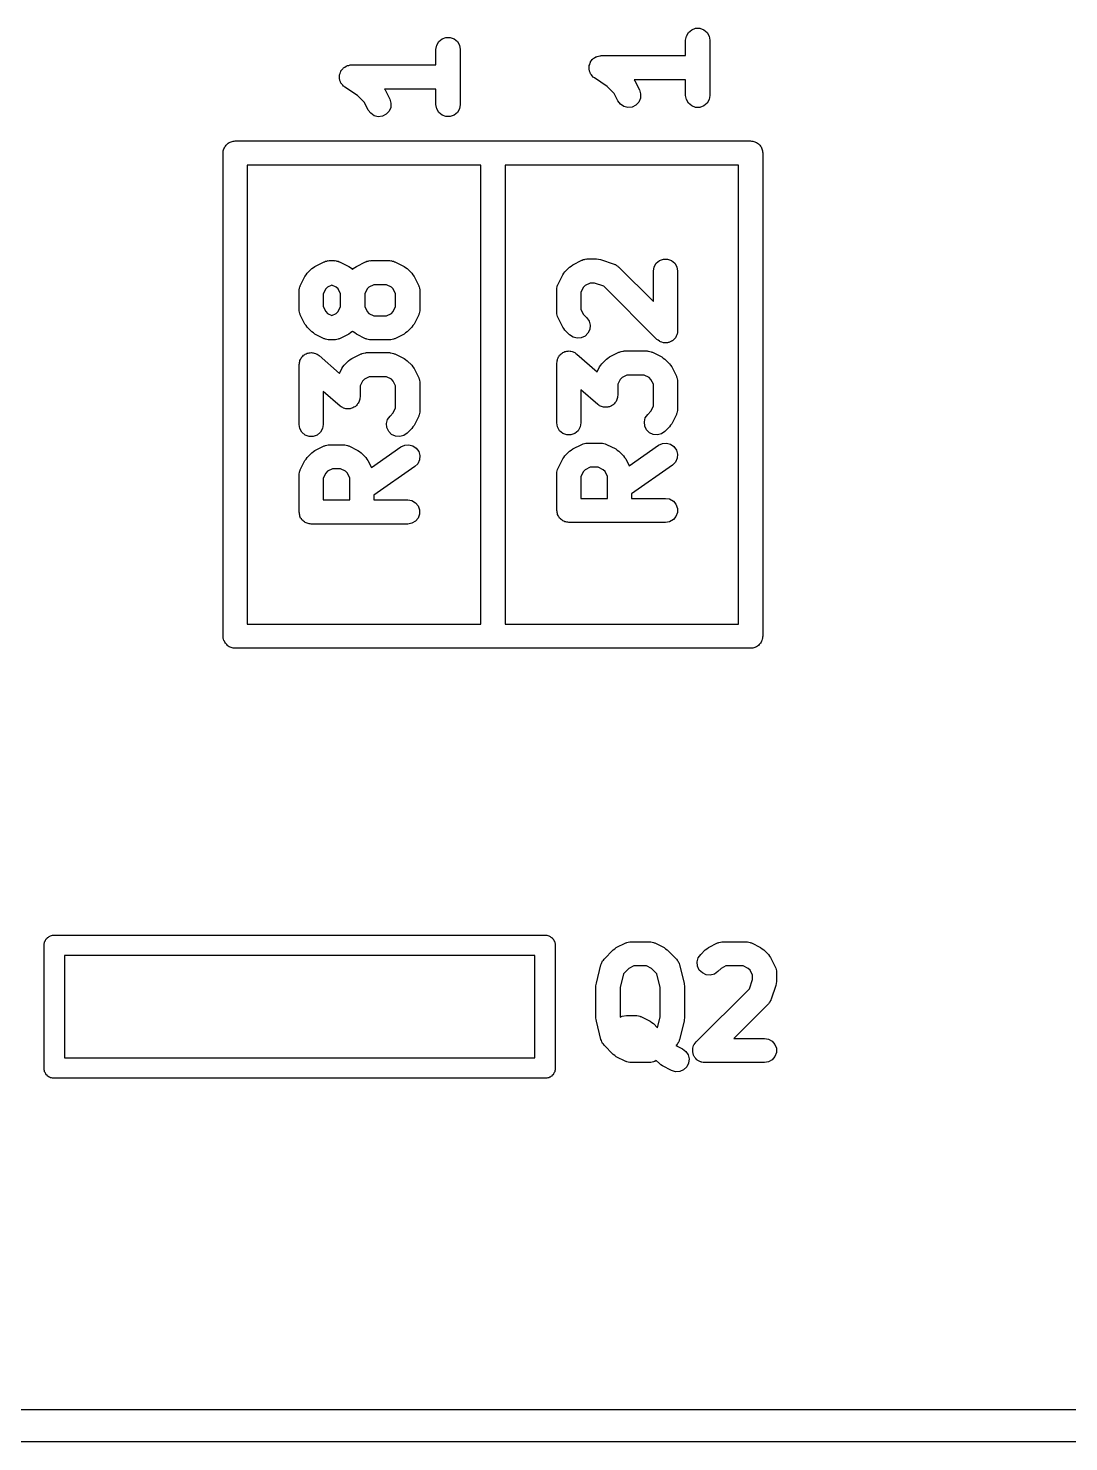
# Model space of a CAD drawing. Extents: x 10 to 287, y -200 to -10.
# Drawn here: x 143.12 to 149.57, y -112.1 to -103.33 of the extents above; entities that cross this region are included whole.
import ezdxf

# ---------------------------------------------------------------- set-up
doc = ezdxf.new("R2010")
doc.units = 0
doc.header["$MEASUREMENT"] = 0
doc.layers.add('BLACK', color=7, linetype='CONTINUOUS')

msp = doc.modelspace()

# ---------------------------------------------------------------- linework, layer by layer
at = {"layer": 'Black'}
for p, q in [((147.201, -103.374), (147.214, -103.352)), ((147.214, -103.352), (147.234, -103.335)), ((147.234, -103.335), (147.258, -103.326)), ((147.258, -103.326), (147.284, -103.326)), ((147.284, -103.326), (147.309, -103.335)), ((147.309, -103.335), (147.329, -103.352)), ((147.329, -103.352), (147.342, -103.374)), ((145.646, -103.457), (145.651, -103.431)), ((145.651, -103.431), (145.664, -103.409)), ((145.664, -103.409), (145.684, -103.392)), ((145.684, -103.392), (145.708, -103.383)), ((145.708, -103.383), (145.734, -103.383)), ((145.734, -103.383), (145.759, -103.392)), ((145.759, -103.392), (145.779, -103.409)), ((145.779, -103.409), (145.792, -103.431)), ((145.792, -103.431), (145.796, -103.457)), ((147.196, -103.4), (147.201, -103.374)), ((147.196, -103.496), (147.196, -103.4)), ((147.342, -103.374), (147.346, -103.4)), ((147.346, -103.4), (147.346, -103.743)), ((145.646, -103.554), (145.646, -103.457)), ((145.796, -103.457), (145.796, -103.8)), ((146.606, -103.534), (146.612, -103.527)), ((146.612, -103.527), (146.617, -103.52)), ((146.617, -103.52), (146.621, -103.517)), ((146.621, -103.517), (146.623, -103.514)), ((146.623, -103.514), (146.631, -103.509)), ((146.631, -103.509), (146.638, -103.504)), ((146.638, -103.504), (146.642, -103.503)), ((146.642, -103.503), (146.646, -103.501)), ((146.646, -103.501), (146.655, -103.499)), ((146.655, -103.499), (146.663, -103.497)), ((146.663, -103.497), (146.667, -103.497)), ((146.667, -103.497), (146.671, -103.496)), ((146.671, -103.496), (147.196, -103.496)), ((145.047, -103.624), (145.048, -103.62)), ((145.048, -103.616), (145.051, -103.607)), ((145.048, -103.62), (145.048, -103.616)), ((145.051, -103.607), (145.053, -103.598)), ((145.053, -103.598), (145.055, -103.595)), ((145.055, -103.595), (145.056, -103.591)), ((145.056, -103.591), (145.062, -103.584)), ((145.062, -103.584), (145.067, -103.577)), ((145.067, -103.577), (145.071, -103.574)), ((145.071, -103.574), (145.073, -103.571)), ((145.073, -103.571), (145.081, -103.567)), ((145.081, -103.567), (145.088, -103.561)), ((145.088, -103.561), (145.092, -103.56)), ((145.092, -103.56), (145.096, -103.558)), ((145.096, -103.558), (145.105, -103.557)), ((145.105, -103.557), (145.113, -103.554)), ((145.113, -103.554), (145.117, -103.554)), ((145.117, -103.554), (145.121, -103.554)), ((145.121, -103.554), (145.646, -103.554)), ((146.597, -103.567), (146.598, -103.563)), ((146.598, -103.575), (146.597, -103.567)), ((146.598, -103.558), (146.601, -103.55)), ((146.598, -103.563), (146.598, -103.558)), ((146.598, -103.584), (146.598, -103.575)), ((146.599, -103.588), (146.598, -103.584)), ((146.599, -103.592), (146.599, -103.588)), ((146.603, -103.601), (146.599, -103.592)), ((146.601, -103.55), (146.603, -103.541)), ((146.603, -103.541), (146.605, -103.538)), ((146.606, -103.609), (146.603, -103.601)), ((146.605, -103.538), (146.606, -103.534)), ((146.609, -103.612), (146.606, -103.609)), ((146.611, -103.616), (146.609, -103.612)), ((146.617, -103.622), (146.611, -103.616)), ((145.048, -103.633), (145.047, -103.624)), ((145.048, -103.642), (145.048, -103.633)), ((145.049, -103.646), (145.048, -103.642)), ((145.049, -103.65), (145.049, -103.646)), ((145.053, -103.658), (145.049, -103.65)), ((145.056, -103.666), (145.053, -103.658)), ((145.059, -103.669), (145.056, -103.666)), ((145.061, -103.673), (145.059, -103.669)), ((145.067, -103.679), (145.061, -103.673)), ((145.073, -103.686), (145.067, -103.679)), ((145.077, -103.688), (145.073, -103.686)), ((145.08, -103.691), (145.077, -103.688)), ((145.159, -103.744), (145.08, -103.691)), ((145.646, -103.704), (145.327, -103.704)), ((145.327, -103.704), (145.331, -103.709)), ((145.646, -103.8), (145.646, -103.704)), ((146.623, -103.629), (146.617, -103.622)), ((146.627, -103.631), (146.623, -103.629)), ((146.63, -103.634), (146.627, -103.631)), ((146.709, -103.687), (146.63, -103.634)), ((146.753, -103.73), (146.709, -103.687)), ((147.196, -103.646), (146.877, -103.646)), ((146.877, -103.646), (146.881, -103.652)), ((146.881, -103.652), (146.91, -103.709)), ((147.196, -103.743), (147.196, -103.646)), ((145.203, -103.787), (145.159, -103.744)), ((145.226, -103.834), (145.203, -103.787)), ((145.331, -103.709), (145.36, -103.766)), ((145.36, -103.766), (145.367, -103.791)), ((145.367, -103.791), (145.366, -103.817)), ((146.776, -103.776), (146.753, -103.73)), ((146.791, -103.797), (146.776, -103.776)), ((146.905, -103.784), (146.888, -103.803)), ((146.916, -103.76), (146.905, -103.784)), ((146.91, -103.709), (146.917, -103.734)), ((146.917, -103.734), (146.916, -103.76)), ((147.201, -103.769), (147.196, -103.743)), ((147.214, -103.791), (147.201, -103.769)), ((147.234, -103.808), (147.214, -103.791)), ((147.329, -103.791), (147.309, -103.808)), ((147.342, -103.769), (147.329, -103.791)), ((147.346, -103.743), (147.342, -103.769)), ((145.241, -103.854), (145.226, -103.834)), ((145.263, -103.869), (145.241, -103.854)), ((145.288, -103.875), (145.263, -103.869)), ((145.314, -103.872), (145.288, -103.875)), ((145.338, -103.86), (145.314, -103.872)), ((145.355, -103.841), (145.338, -103.86)), ((145.366, -103.817), (145.355, -103.841)), ((145.651, -103.826), (145.646, -103.8)), ((145.664, -103.848), (145.651, -103.826)), ((145.684, -103.865), (145.664, -103.848)), ((145.708, -103.874), (145.684, -103.865)), ((145.734, -103.874), (145.708, -103.874)), ((145.759, -103.865), (145.734, -103.874)), ((145.779, -103.848), (145.759, -103.865)), ((145.792, -103.826), (145.779, -103.848)), ((145.796, -103.8), (145.792, -103.826)), ((146.813, -103.812), (146.791, -103.797)), ((146.838, -103.818), (146.813, -103.812)), ((146.864, -103.815), (146.838, -103.818)), ((146.888, -103.803), (146.864, -103.815)), ((147.258, -103.817), (147.234, -103.808)), ((147.284, -103.817), (147.258, -103.817)), ((147.309, -103.808), (147.284, -103.817)), ((144.335, -104.062), (144.339, -104.057)), ((144.339, -104.057), (144.343, -104.052)), ((144.343, -104.052), (144.348, -104.048)), ((144.348, -104.048), (144.352, -104.043)), ((144.352, -104.043), (144.357, -104.039)), ((144.357, -104.039), (144.362, -104.035)), ((144.362, -104.035), (144.369, -104.033)), ((144.369, -104.033), (144.374, -104.03)), ((144.374, -104.03), (144.381, -104.028)), ((144.381, -104.028), (144.387, -104.026)), ((144.387, -104.026), (144.394, -104.026)), ((144.394, -104.026), (144.4, -104.025)), ((144.4, -104.025), (147.6, -104.025)), ((147.6, -104.025), (147.606, -104.026)), ((147.606, -104.026), (147.613, -104.026)), ((147.613, -104.026), (147.619, -104.028)), ((147.619, -104.028), (147.626, -104.03)), ((147.626, -104.03), (147.631, -104.033)), ((147.631, -104.033), (147.637, -104.035)), ((147.637, -104.035), (147.643, -104.039)), ((147.643, -104.039), (147.648, -104.043)), ((147.648, -104.043), (147.652, -104.048)), ((147.652, -104.048), (147.657, -104.052)), ((147.657, -104.052), (147.661, -104.057)), ((147.661, -104.057), (147.665, -104.062)), ((144.325, -104.1), (144.326, -104.094)), ((144.325, -107.1), (144.325, -104.1)), ((144.326, -104.087), (144.328, -104.081)), ((144.326, -104.094), (144.326, -104.087)), ((144.328, -104.081), (144.33, -104.074)), ((144.33, -104.074), (144.333, -104.069)), ((144.333, -104.069), (144.335, -104.062)), ((147.665, -104.062), (147.667, -104.069)), ((147.667, -104.069), (147.67, -104.074)), ((147.67, -104.074), (147.672, -104.081)), ((147.672, -104.081), (147.674, -104.087)), ((147.674, -104.087), (147.674, -104.094)), ((147.674, -104.094), (147.675, -104.1)), ((147.675, -104.1), (147.675, -107.1)), ((145.925, -104.175), (144.475, -104.175)), ((144.475, -104.175), (144.475, -107.025)), ((145.925, -107.025), (145.925, -104.175)), ((147.525, -104.175), (146.075, -104.175)), ((146.075, -104.175), (146.075, -107.025)), ((147.525, -107.025), (147.525, -104.175)), ((146.56, -104.762), (146.569, -104.761)), ((146.569, -104.761), (146.577, -104.758)), ((146.577, -104.758), (146.581, -104.759)), ((146.581, -104.759), (146.586, -104.758)), ((146.586, -104.758), (146.643, -104.758)), ((146.643, -104.758), (146.655, -104.76)), ((146.655, -104.76), (146.667, -104.762)), ((147.034, -104.768), (147.058, -104.759)), ((147.058, -104.759), (147.084, -104.759)), ((147.084, -104.759), (147.109, -104.768)), ((144.84, -104.857), (144.847, -104.847)), ((144.847, -104.847), (144.876, -104.818)), ((144.876, -104.818), (144.885, -104.812)), ((144.885, -104.812), (144.895, -104.804)), ((144.895, -104.804), (144.952, -104.776)), ((144.952, -104.776), (144.956, -104.775)), ((144.956, -104.775), (144.96, -104.772)), ((144.96, -104.772), (144.969, -104.771)), ((144.969, -104.771), (144.977, -104.768)), ((144.977, -104.768), (144.981, -104.769)), ((144.981, -104.769), (144.986, -104.768)), ((144.986, -104.768), (145.014, -104.768)), ((145.014, -104.768), (145.019, -104.769)), ((145.019, -104.769), (145.023, -104.768)), ((145.023, -104.768), (145.031, -104.771)), ((145.031, -104.771), (145.04, -104.772)), ((145.04, -104.772), (145.044, -104.775)), ((145.044, -104.775), (145.048, -104.776)), ((145.048, -104.776), (145.105, -104.804)), ((145.105, -104.804), (145.115, -104.812)), ((145.115, -104.812), (145.124, -104.818)), ((145.124, -104.818), (145.129, -104.823)), ((145.129, -104.823), (145.133, -104.818)), ((145.133, -104.818), (145.143, -104.812)), ((145.143, -104.812), (145.152, -104.804)), ((145.152, -104.804), (145.209, -104.776)), ((145.209, -104.776), (145.213, -104.775)), ((145.213, -104.775), (145.217, -104.772)), ((145.217, -104.772), (145.226, -104.771)), ((145.226, -104.771), (145.234, -104.768)), ((145.234, -104.768), (145.239, -104.769)), ((145.239, -104.769), (145.243, -104.768)), ((145.243, -104.768), (145.357, -104.768)), ((145.357, -104.768), (145.361, -104.769)), ((145.361, -104.769), (145.366, -104.768)), ((145.366, -104.768), (145.374, -104.771)), ((145.374, -104.771), (145.383, -104.772)), ((145.383, -104.772), (145.387, -104.775)), ((145.387, -104.775), (145.391, -104.776)), ((145.391, -104.776), (145.448, -104.804)), ((145.448, -104.804), (145.457, -104.812)), ((145.457, -104.812), (145.467, -104.818)), ((145.467, -104.818), (145.496, -104.847)), ((145.496, -104.847), (145.503, -104.857)), ((146.433, -104.856), (146.44, -104.847)), ((146.44, -104.847), (146.447, -104.837)), ((146.447, -104.837), (146.476, -104.808)), ((146.476, -104.808), (146.485, -104.802)), ((146.485, -104.802), (146.495, -104.794)), ((146.495, -104.794), (146.552, -104.766)), ((146.552, -104.766), (146.556, -104.765)), ((146.556, -104.765), (146.56, -104.762)), ((146.667, -104.762), (146.752, -104.79)), ((146.752, -104.79), (146.756, -104.792)), ((146.756, -104.792), (146.76, -104.793)), ((146.76, -104.793), (146.767, -104.798)), ((146.767, -104.798), (146.775, -104.803)), ((146.775, -104.803), (146.778, -104.806)), ((146.778, -104.806), (146.782, -104.808)), ((146.782, -104.808), (146.996, -105.023)), ((146.996, -104.833), (147.001, -104.807)), ((146.996, -105.023), (146.996, -104.833)), ((147.001, -104.807), (147.014, -104.785)), ((147.014, -104.785), (147.034, -104.768)), ((147.109, -104.768), (147.129, -104.785)), ((147.129, -104.785), (147.142, -104.807)), ((147.142, -104.807), (147.146, -104.833)), ((147.146, -104.833), (147.146, -105.204)), ((144.799, -104.94), (144.801, -104.931)), ((144.801, -104.931), (144.803, -104.928)), ((144.803, -104.928), (144.804, -104.924)), ((144.804, -104.924), (144.833, -104.866)), ((144.833, -104.866), (144.84, -104.857)), ((144.973, -104.933), (144.962, -104.944)), ((145, -104.92), (144.973, -104.933)), ((145.027, -104.933), (145, -104.92)), ((145.038, -104.944), (145.027, -104.933)), ((145.23, -104.933), (145.219, -104.944)), ((145.261, -104.918), (145.23, -104.933)), ((145.339, -104.918), (145.261, -104.918)), ((145.37, -104.933), (145.339, -104.918)), ((145.381, -104.944), (145.37, -104.933)), ((145.503, -104.857), (145.51, -104.866)), ((145.51, -104.866), (145.539, -104.924)), ((145.539, -104.924), (145.54, -104.928)), ((145.54, -104.928), (145.542, -104.931)), ((145.542, -104.931), (145.543, -104.94)), ((146.397, -104.939), (146.399, -104.93)), ((146.399, -104.93), (146.401, -104.921)), ((146.401, -104.921), (146.403, -104.918)), ((146.403, -104.918), (146.404, -104.914)), ((146.404, -104.914), (146.433, -104.856)), ((146.562, -104.934), (146.546, -104.965)), ((146.573, -104.923), (146.562, -104.934)), ((146.603, -104.908), (146.573, -104.923)), ((146.631, -104.908), (146.603, -104.908)), ((146.688, -104.927), (146.631, -104.908)), ((147.018, -105.257), (146.688, -104.927)), ((144.796, -104.957), (144.797, -104.953)), ((144.796, -105.071), (144.796, -104.957)), ((144.797, -104.949), (144.799, -104.94)), ((144.797, -104.953), (144.797, -104.949)), ((144.962, -104.944), (144.946, -104.975)), ((144.946, -104.975), (144.946, -105.054)), ((145.054, -104.975), (145.038, -104.944)), ((145.054, -105.054), (145.054, -104.975)), ((145.219, -104.944), (145.204, -104.975)), ((145.204, -104.975), (145.204, -105.054)), ((145.396, -104.975), (145.381, -104.944)), ((145.396, -105.054), (145.396, -104.975)), ((145.543, -104.94), (145.546, -104.949)), ((145.546, -104.949), (145.546, -104.953)), ((145.546, -104.953), (145.546, -104.957)), ((145.546, -104.957), (145.546, -105.071)), ((146.396, -104.947), (146.397, -104.943)), ((146.396, -105.09), (146.396, -104.947)), ((146.397, -104.943), (146.397, -104.939)), ((146.546, -104.965), (146.546, -105.072)), ((144.797, -105.076), (144.796, -105.071)), ((144.797, -105.08), (144.797, -105.076)), ((144.799, -105.088), (144.797, -105.08)), ((144.801, -105.097), (144.799, -105.088)), ((144.803, -105.101), (144.801, -105.097)), ((144.804, -105.105), (144.803, -105.101)), ((144.833, -105.162), (144.804, -105.105)), ((144.946, -105.054), (144.962, -105.084)), ((144.962, -105.084), (144.973, -105.096)), ((144.973, -105.096), (145, -105.109)), ((145, -105.109), (145.027, -105.096)), ((145.027, -105.096), (145.038, -105.084)), ((145.038, -105.084), (145.054, -105.054)), ((145.204, -105.054), (145.219, -105.084)), ((145.219, -105.084), (145.23, -105.096)), ((145.23, -105.096), (145.261, -105.111)), ((145.261, -105.111), (145.339, -105.111)), ((145.339, -105.111), (145.37, -105.096)), ((145.37, -105.096), (145.381, -105.084)), ((145.381, -105.084), (145.396, -105.054)), ((145.539, -105.105), (145.51, -105.162)), ((145.54, -105.101), (145.539, -105.105)), ((145.542, -105.097), (145.54, -105.101)), ((145.543, -105.088), (145.542, -105.097)), ((145.546, -105.08), (145.543, -105.088)), ((145.546, -105.071), (145.546, -105.076)), ((145.546, -105.076), (145.546, -105.08)), ((146.397, -105.094), (146.396, -105.09)), ((146.397, -105.099), (146.397, -105.094)), ((146.399, -105.107), (146.397, -105.099)), ((146.401, -105.116), (146.399, -105.107)), ((146.546, -105.072), (146.562, -105.103)), ((146.562, -105.103), (146.582, -105.123)), ((144.84, -105.172), (144.833, -105.162)), ((144.847, -105.182), (144.84, -105.172)), ((144.876, -105.21), (144.847, -105.182)), ((145.496, -105.182), (145.467, -105.21)), ((145.503, -105.172), (145.496, -105.182)), ((145.51, -105.162), (145.503, -105.172)), ((146.403, -105.119), (146.401, -105.116)), ((146.404, -105.124), (146.403, -105.119)), ((146.433, -105.181), (146.404, -105.124)), ((146.44, -105.19), (146.433, -105.181)), ((146.447, -105.2), (146.44, -105.19)), ((146.476, -105.229), (146.447, -105.2)), ((146.582, -105.123), (146.597, -105.144)), ((146.601, -105.195), (146.59, -105.219)), ((146.597, -105.144), (146.603, -105.169)), ((146.603, -105.169), (146.601, -105.195)), ((144.885, -105.217), (144.876, -105.21)), ((144.895, -105.224), (144.885, -105.217)), ((144.952, -105.253), (144.895, -105.224)), ((144.956, -105.254), (144.952, -105.253)), ((144.96, -105.256), (144.956, -105.254)), ((144.969, -105.258), (144.96, -105.256)), ((144.977, -105.26), (144.969, -105.258)), ((144.981, -105.26), (144.977, -105.26)), ((144.986, -105.261), (144.981, -105.26)), ((145.014, -105.261), (144.986, -105.261)), ((145.019, -105.26), (145.014, -105.261)), ((145.023, -105.26), (145.019, -105.26)), ((145.031, -105.258), (145.023, -105.26)), ((145.04, -105.256), (145.031, -105.258)), ((145.044, -105.254), (145.04, -105.256)), ((145.048, -105.253), (145.044, -105.254)), ((145.105, -105.224), (145.048, -105.253)), ((145.115, -105.217), (145.105, -105.224)), ((145.124, -105.21), (145.115, -105.217)), ((145.129, -105.206), (145.124, -105.21)), ((145.133, -105.21), (145.129, -105.206)), ((145.143, -105.217), (145.133, -105.21)), ((145.152, -105.224), (145.143, -105.217)), ((145.209, -105.253), (145.152, -105.224)), ((145.213, -105.254), (145.209, -105.253)), ((145.217, -105.256), (145.213, -105.254)), ((145.226, -105.258), (145.217, -105.256)), ((145.234, -105.26), (145.226, -105.258)), ((145.239, -105.26), (145.234, -105.26)), ((145.243, -105.261), (145.239, -105.26)), ((145.357, -105.261), (145.243, -105.261)), ((145.361, -105.26), (145.357, -105.261)), ((145.366, -105.26), (145.361, -105.26)), ((145.374, -105.258), (145.366, -105.26)), ((145.383, -105.256), (145.374, -105.258)), ((145.387, -105.254), (145.383, -105.256)), ((145.391, -105.253), (145.387, -105.254)), ((145.448, -105.224), (145.391, -105.253)), ((145.457, -105.217), (145.448, -105.224)), ((145.467, -105.21), (145.457, -105.217)), ((146.497, -105.244), (146.476, -105.229)), ((146.522, -105.25), (146.497, -105.244)), ((146.548, -105.248), (146.522, -105.25)), ((146.572, -105.237), (146.548, -105.248)), ((146.59, -105.219), (146.572, -105.237)), ((147.026, -105.263), (147.018, -105.257)), ((147.034, -105.269), (147.026, -105.263)), ((147.037, -105.27), (147.034, -105.269)), ((147.04, -105.272), (147.037, -105.27)), ((147.049, -105.275), (147.04, -105.272)), ((147.058, -105.278), (147.049, -105.275)), ((147.062, -105.278), (147.058, -105.278)), ((147.065, -105.279), (147.062, -105.278)), ((147.075, -105.278), (147.065, -105.279)), ((147.084, -105.278), (147.075, -105.278)), ((147.088, -105.277), (147.084, -105.278)), ((147.091, -105.277), (147.088, -105.277)), ((147.1, -105.273), (147.091, -105.277)), ((147.109, -105.269), (147.1, -105.273)), ((147.111, -105.267), (147.109, -105.269)), ((147.114, -105.266), (147.111, -105.267)), ((147.121, -105.259), (147.114, -105.266)), ((147.129, -105.252), (147.121, -105.259)), ((147.131, -105.25), (147.129, -105.252)), ((147.133, -105.247), (147.131, -105.25)), ((147.137, -105.238), (147.133, -105.247)), ((147.142, -105.23), (147.137, -105.238)), ((147.144, -105.224), (147.142, -105.227)), ((147.142, -105.227), (147.142, -105.23)), ((147.145, -105.214), (147.144, -105.224)), ((147.146, -105.204), (147.145, -105.214)), ((144.805, -105.382), (144.807, -105.375)), ((144.807, -105.375), (144.811, -105.371)), ((144.811, -105.371), (144.814, -105.366)), ((144.814, -105.366), (144.82, -105.361)), ((144.82, -105.361), (144.824, -105.356)), ((144.824, -105.356), (144.829, -105.353)), ((144.829, -105.353), (144.834, -105.349)), ((144.834, -105.349), (144.841, -105.347)), ((144.841, -105.347), (144.847, -105.343)), ((144.847, -105.343), (144.853, -105.342)), ((144.853, -105.342), (144.858, -105.34)), ((144.858, -105.34), (144.866, -105.34)), ((144.866, -105.34), (144.873, -105.339)), ((144.873, -105.339), (144.879, -105.34)), ((144.879, -105.34), (144.884, -105.34)), ((144.884, -105.34), (144.891, -105.343)), ((144.891, -105.343), (144.899, -105.344)), ((144.899, -105.344), (144.903, -105.347)), ((144.903, -105.347), (144.909, -105.349)), ((144.909, -105.349), (144.915, -105.354)), ((144.915, -105.354), (144.921, -105.358)), ((144.921, -105.358), (145.047, -105.468)), ((145.124, -105.376), (145.181, -105.347)), ((145.181, -105.347), (145.185, -105.346)), ((145.185, -105.346), (145.189, -105.344)), ((145.189, -105.344), (145.197, -105.342)), ((145.197, -105.342), (145.206, -105.34)), ((145.206, -105.34), (145.21, -105.34)), ((145.21, -105.34), (145.214, -105.339)), ((145.214, -105.339), (145.357, -105.339)), ((145.357, -105.339), (145.361, -105.34)), ((145.361, -105.34), (145.366, -105.34)), ((145.366, -105.34), (145.374, -105.342)), ((145.374, -105.342), (145.383, -105.344)), ((145.383, -105.344), (145.387, -105.346)), ((145.387, -105.346), (145.391, -105.347)), ((145.391, -105.347), (145.448, -105.376)), ((146.401, -105.379), (146.405, -105.372)), ((146.405, -105.372), (146.407, -105.365)), ((146.407, -105.365), (146.411, -105.361)), ((146.411, -105.361), (146.414, -105.356)), ((146.414, -105.356), (146.42, -105.351)), ((146.42, -105.351), (146.424, -105.346)), ((146.424, -105.346), (146.429, -105.343)), ((146.429, -105.343), (146.434, -105.339)), ((146.434, -105.339), (146.441, -105.337)), ((146.441, -105.337), (146.447, -105.333)), ((146.447, -105.333), (146.453, -105.332)), ((146.453, -105.332), (146.458, -105.33)), ((146.458, -105.33), (146.466, -105.33)), ((146.466, -105.33), (146.473, -105.329)), ((146.473, -105.329), (146.479, -105.33)), ((146.479, -105.33), (146.484, -105.33)), ((146.484, -105.33), (146.491, -105.333)), ((146.491, -105.333), (146.499, -105.334)), ((146.499, -105.334), (146.503, -105.337)), ((146.503, -105.337), (146.509, -105.339)), ((146.509, -105.339), (146.515, -105.344)), ((146.515, -105.344), (146.521, -105.348)), ((146.521, -105.348), (146.647, -105.458)), ((146.704, -105.38), (146.714, -105.373)), ((146.714, -105.373), (146.724, -105.366)), ((146.724, -105.366), (146.781, -105.337)), ((146.781, -105.337), (146.785, -105.336)), ((146.785, -105.336), (146.789, -105.334)), ((146.789, -105.334), (146.797, -105.332)), ((146.797, -105.332), (146.806, -105.33)), ((146.806, -105.33), (146.81, -105.33)), ((146.81, -105.33), (146.814, -105.329)), ((146.814, -105.329), (146.957, -105.329)), ((146.957, -105.329), (146.961, -105.33)), ((146.961, -105.33), (146.966, -105.33)), ((146.966, -105.33), (146.974, -105.332)), ((146.974, -105.332), (146.983, -105.334)), ((146.983, -105.334), (146.987, -105.336)), ((146.987, -105.336), (146.991, -105.337)), ((146.991, -105.337), (147.048, -105.366)), ((147.048, -105.366), (147.057, -105.373)), ((147.057, -105.373), (147.067, -105.38)), ((144.796, -105.414), (144.798, -105.407)), ((144.796, -105.786), (144.796, -105.414)), ((144.798, -105.4), (144.8, -105.394)), ((144.798, -105.407), (144.798, -105.4)), ((144.8, -105.394), (144.801, -105.389)), ((144.801, -105.389), (144.805, -105.382)), ((145.047, -105.468), (145.061, -105.438)), ((145.061, -105.438), (145.069, -105.428)), ((145.069, -105.428), (145.076, -105.418)), ((145.076, -105.418), (145.104, -105.39)), ((145.104, -105.39), (145.114, -105.383)), ((145.114, -105.383), (145.124, -105.376)), ((145.448, -105.376), (145.457, -105.383)), ((145.457, -105.383), (145.467, -105.39)), ((145.467, -105.39), (145.496, -105.418)), ((145.496, -105.418), (145.503, -105.428)), ((145.503, -105.428), (145.51, -105.438)), ((145.51, -105.438), (145.539, -105.495)), ((146.396, -105.404), (146.398, -105.397)), ((146.396, -105.776), (146.396, -105.404)), ((146.398, -105.39), (146.4, -105.384)), ((146.398, -105.397), (146.398, -105.39)), ((146.4, -105.384), (146.401, -105.379)), ((146.647, -105.458), (146.661, -105.428)), ((146.661, -105.428), (146.669, -105.418)), ((146.669, -105.418), (146.676, -105.408)), ((146.676, -105.408), (146.704, -105.38)), ((147.067, -105.38), (147.096, -105.408)), ((147.096, -105.408), (147.103, -105.418)), ((147.103, -105.418), (147.11, -105.428)), ((147.11, -105.428), (147.139, -105.485)), ((145.19, -105.516), (145.175, -105.546)), ((145.175, -105.546), (145.175, -105.614)), ((145.202, -105.504), (145.19, -105.516)), ((145.232, -105.489), (145.202, -105.504)), ((145.339, -105.489), (145.232, -105.489)), ((145.37, -105.504), (145.339, -105.489)), ((145.381, -105.516), (145.37, -105.504)), ((145.396, -105.546), (145.381, -105.516)), ((145.396, -105.682), (145.396, -105.546)), ((145.539, -105.495), (145.54, -105.499)), ((145.54, -105.499), (145.542, -105.503)), ((145.542, -105.503), (145.543, -105.512)), ((145.543, -105.512), (145.546, -105.52)), ((145.546, -105.52), (145.546, -105.524)), ((145.546, -105.524), (145.546, -105.529)), ((145.546, -105.529), (145.546, -105.7)), ((146.79, -105.506), (146.775, -105.536)), ((146.775, -105.536), (146.775, -105.604)), ((146.802, -105.494), (146.79, -105.506)), ((146.832, -105.479), (146.802, -105.494)), ((146.939, -105.479), (146.832, -105.479)), ((146.97, -105.494), (146.939, -105.479)), ((146.981, -105.506), (146.97, -105.494)), ((146.996, -105.536), (146.981, -105.506)), ((146.996, -105.672), (146.996, -105.536)), ((147.139, -105.485), (147.14, -105.489)), ((147.14, -105.489), (147.142, -105.493)), ((147.142, -105.493), (147.143, -105.502)), ((147.143, -105.502), (147.146, -105.51)), ((147.146, -105.51), (147.146, -105.514)), ((147.146, -105.514), (147.146, -105.519)), ((147.146, -105.519), (147.146, -105.69)), ((145.051, -105.671), (144.946, -105.58)), ((144.946, -105.58), (144.946, -105.786)), ((145.171, -105.634), (145.17, -105.64)), ((145.174, -105.629), (145.171, -105.634)), ((145.175, -105.614), (145.174, -105.622)), ((145.174, -105.622), (145.174, -105.629)), ((146.651, -105.661), (146.546, -105.57)), ((146.546, -105.57), (146.546, -105.776)), ((146.767, -105.636), (146.764, -105.643)), ((146.77, -105.63), (146.767, -105.636)), ((146.771, -105.624), (146.77, -105.63)), ((146.774, -105.619), (146.771, -105.624)), ((146.775, -105.604), (146.774, -105.612)), ((146.774, -105.612), (146.774, -105.619)), ((145.057, -105.675), (145.051, -105.671)), ((145.062, -105.679), (145.057, -105.675)), ((145.068, -105.681), (145.062, -105.679)), ((145.073, -105.684), (145.068, -105.681)), ((145.08, -105.686), (145.073, -105.684)), ((145.087, -105.688), (145.08, -105.686)), ((145.093, -105.688), (145.087, -105.688)), ((145.098, -105.689), (145.093, -105.688)), ((145.106, -105.688), (145.098, -105.689)), ((145.113, -105.688), (145.106, -105.688)), ((145.118, -105.686), (145.113, -105.688)), ((145.124, -105.685), (145.118, -105.686)), ((145.131, -105.682), (145.124, -105.685)), ((145.137, -105.679), (145.131, -105.682)), ((145.142, -105.676), (145.137, -105.679)), ((145.147, -105.673), (145.142, -105.676)), ((145.152, -105.667), (145.147, -105.673)), ((145.157, -105.662), (145.152, -105.667)), ((145.16, -105.657), (145.157, -105.662)), ((145.164, -105.653), (145.16, -105.657)), ((145.167, -105.646), (145.164, -105.653)), ((145.17, -105.64), (145.167, -105.646)), ((145.361, -105.733), (145.381, -105.713)), ((145.381, -105.713), (145.396, -105.682)), ((145.542, -105.726), (145.54, -105.729)), ((145.543, -105.717), (145.542, -105.726)), ((145.546, -105.709), (145.543, -105.717)), ((145.546, -105.7), (145.546, -105.704)), ((145.546, -105.704), (145.546, -105.709)), ((146.657, -105.665), (146.651, -105.661)), ((146.662, -105.669), (146.657, -105.665)), ((146.668, -105.671), (146.662, -105.669)), ((146.673, -105.674), (146.668, -105.671)), ((146.68, -105.676), (146.673, -105.674)), ((146.687, -105.678), (146.68, -105.676)), ((146.693, -105.678), (146.687, -105.678)), ((146.698, -105.679), (146.693, -105.678)), ((146.706, -105.678), (146.698, -105.679)), ((146.713, -105.678), (146.706, -105.678)), ((146.718, -105.676), (146.713, -105.678)), ((146.724, -105.675), (146.718, -105.676)), ((146.731, -105.672), (146.724, -105.675)), ((146.737, -105.669), (146.731, -105.672)), ((146.742, -105.666), (146.737, -105.669)), ((146.747, -105.663), (146.742, -105.666)), ((146.752, -105.657), (146.747, -105.663)), ((146.757, -105.652), (146.752, -105.657)), ((146.76, -105.647), (146.757, -105.652)), ((146.764, -105.643), (146.76, -105.647)), ((146.946, -105.744), (146.961, -105.723)), ((146.961, -105.723), (146.981, -105.703)), ((146.981, -105.703), (146.996, -105.672)), ((147.139, -105.724), (147.11, -105.781)), ((147.14, -105.719), (147.139, -105.724)), ((147.142, -105.716), (147.14, -105.719)), ((147.143, -105.707), (147.142, -105.716)), ((147.146, -105.699), (147.143, -105.707)), ((147.146, -105.69), (147.146, -105.694)), ((147.146, -105.694), (147.146, -105.699)), ((144.801, -105.811), (144.796, -105.786)), ((144.814, -105.834), (144.801, -105.811)), ((144.942, -105.811), (144.929, -105.834)), ((144.946, -105.786), (144.942, -105.811)), ((145.34, -105.779), (145.346, -105.754)), ((145.342, -105.805), (145.34, -105.779)), ((145.353, -105.829), (145.342, -105.805)), ((145.346, -105.754), (145.361, -105.733)), ((145.496, -105.81), (145.467, -105.839)), ((145.503, -105.8), (145.496, -105.81)), ((145.51, -105.791), (145.503, -105.8)), ((145.539, -105.734), (145.51, -105.791)), ((145.54, -105.729), (145.539, -105.734)), ((146.401, -105.801), (146.396, -105.776)), ((146.414, -105.824), (146.401, -105.801)), ((146.542, -105.801), (146.529, -105.824)), ((146.546, -105.776), (146.542, -105.801)), ((146.94, -105.769), (146.946, -105.744)), ((146.942, -105.795), (146.94, -105.769)), ((146.953, -105.819), (146.942, -105.795)), ((147.096, -105.8), (147.067, -105.829)), ((147.103, -105.79), (147.096, -105.8)), ((147.11, -105.781), (147.103, -105.79)), ((144.834, -105.851), (144.814, -105.834)), ((144.858, -105.86), (144.834, -105.851)), ((144.884, -105.86), (144.858, -105.86)), ((144.909, -105.851), (144.884, -105.86)), ((144.929, -105.834), (144.909, -105.851)), ((145.371, -105.847), (145.353, -105.829)), ((145.395, -105.858), (145.371, -105.847)), ((145.421, -105.86), (145.395, -105.858)), ((145.446, -105.854), (145.421, -105.86)), ((145.467, -105.839), (145.446, -105.854)), ((146.434, -105.841), (146.414, -105.824)), ((146.458, -105.85), (146.434, -105.841)), ((146.484, -105.85), (146.458, -105.85)), ((146.509, -105.841), (146.484, -105.85)), ((146.529, -105.824), (146.509, -105.841)), ((146.569, -105.904), (146.577, -105.901)), ((146.577, -105.901), (146.581, -105.901)), ((146.581, -105.901), (146.586, -105.901)), ((146.586, -105.901), (146.671, -105.901)), ((146.671, -105.901), (146.676, -105.901)), ((146.676, -105.901), (146.68, -105.901)), ((146.68, -105.901), (146.688, -105.904)), ((146.971, -105.837), (146.953, -105.819)), ((146.995, -105.848), (146.971, -105.837)), ((147.021, -105.85), (146.995, -105.848)), ((147.046, -105.844), (147.021, -105.85)), ((147.067, -105.829), (147.046, -105.844)), ((147.052, -105.903), (147.078, -105.901)), ((147.078, -105.901), (147.103, -105.908)), ((144.847, -105.99), (144.876, -105.961)), ((144.876, -105.961), (144.885, -105.954)), ((144.885, -105.954), (144.895, -105.947)), ((144.895, -105.947), (144.952, -105.919)), ((144.952, -105.919), (144.956, -105.917)), ((144.956, -105.917), (144.96, -105.915)), ((144.96, -105.915), (144.969, -105.914)), ((144.969, -105.914), (144.977, -105.911)), ((144.977, -105.911), (144.981, -105.911)), ((144.981, -105.911), (144.986, -105.911)), ((144.986, -105.911), (145.071, -105.911)), ((145.071, -105.911), (145.076, -105.911)), ((145.076, -105.911), (145.08, -105.911)), ((145.08, -105.911), (145.088, -105.914)), ((145.088, -105.914), (145.097, -105.915)), ((145.097, -105.915), (145.101, -105.917)), ((145.101, -105.917), (145.105, -105.919)), ((145.105, -105.919), (145.162, -105.947)), ((145.162, -105.947), (145.172, -105.954)), ((145.172, -105.954), (145.182, -105.961)), ((145.182, -105.961), (145.21, -105.99)), ((145.246, -106.052), (145.428, -105.924)), ((145.428, -105.924), (145.452, -105.913)), ((145.452, -105.913), (145.478, -105.911)), ((145.478, -105.911), (145.503, -105.918)), ((145.503, -105.918), (145.524, -105.933)), ((145.524, -105.933), (145.539, -105.954)), ((145.539, -105.954), (145.546, -105.979)), ((145.546, -105.979), (145.544, -106.005)), ((146.44, -105.99), (146.447, -105.98)), ((146.447, -105.98), (146.476, -105.951)), ((146.476, -105.951), (146.485, -105.944)), ((146.485, -105.944), (146.495, -105.937)), ((146.495, -105.937), (146.552, -105.909)), ((146.552, -105.909), (146.556, -105.907)), ((146.556, -105.907), (146.56, -105.905)), ((146.56, -105.905), (146.569, -105.904)), ((146.688, -105.904), (146.697, -105.905)), ((146.697, -105.905), (146.701, -105.907)), ((146.701, -105.907), (146.705, -105.909)), ((146.705, -105.909), (146.762, -105.937)), ((146.762, -105.937), (146.772, -105.944)), ((146.772, -105.944), (146.782, -105.951)), ((146.782, -105.951), (146.81, -105.98)), ((146.81, -105.98), (146.817, -105.99)), ((146.846, -106.042), (147.028, -105.914)), ((147.028, -105.914), (147.052, -105.903)), ((147.103, -105.908), (147.124, -105.923)), ((147.124, -105.923), (147.139, -105.944)), ((147.139, -105.944), (147.146, -105.969)), ((147.146, -105.969), (147.144, -105.995)), ((144.799, -106.083), (144.801, -106.074)), ((144.801, -106.074), (144.803, -106.071)), ((144.803, -106.071), (144.804, -106.066)), ((144.804, -106.066), (144.833, -106.009)), ((144.833, -106.009), (144.84, -106)), ((144.84, -106), (144.847, -105.99)), ((144.973, -106.076), (144.962, -106.087)), ((145.003, -106.061), (144.973, -106.076)), ((145.054, -106.061), (145.003, -106.061)), ((145.084, -106.076), (145.054, -106.061)), ((145.096, -106.087), (145.084, -106.076)), ((145.21, -105.99), (145.217, -106)), ((145.217, -106), (145.224, -106.009)), ((145.224, -106.009), (145.246, -106.052)), ((145.514, -106.047), (145.261, -106.225)), ((145.533, -106.029), (145.514, -106.047)), ((145.544, -106.005), (145.533, -106.029)), ((146.397, -106.081), (146.399, -106.073)), ((146.399, -106.073), (146.401, -106.064)), ((146.401, -106.064), (146.403, -106.061)), ((146.403, -106.061), (146.404, -106.056)), ((146.404, -106.056), (146.433, -105.999)), ((146.433, -105.999), (146.44, -105.99)), ((146.562, -106.077), (146.546, -106.108)), ((146.573, -106.066), (146.562, -106.077)), ((146.603, -106.051), (146.573, -106.066)), ((146.654, -106.051), (146.603, -106.051)), ((146.684, -106.066), (146.654, -106.051)), ((146.696, -106.077), (146.684, -106.066)), ((146.711, -106.108), (146.696, -106.077)), ((146.817, -105.99), (146.824, -105.999)), ((146.824, -105.999), (146.846, -106.042)), ((147.114, -106.037), (146.861, -106.215)), ((147.133, -106.019), (147.114, -106.037)), ((147.144, -105.995), (147.133, -106.019)), ((144.796, -106.1), (144.797, -106.096)), ((144.796, -106.329), (144.796, -106.1)), ((144.797, -106.091), (144.799, -106.083)), ((144.797, -106.096), (144.797, -106.091)), ((144.962, -106.087), (144.946, -106.118)), ((144.946, -106.118), (144.946, -106.254)), ((145.111, -106.118), (145.096, -106.087)), ((145.111, -106.254), (145.111, -106.118)), ((146.396, -106.09), (146.397, -106.086)), ((146.396, -106.319), (146.396, -106.09)), ((146.397, -106.086), (146.397, -106.081)), ((146.546, -106.108), (146.546, -106.244)), ((146.711, -106.244), (146.711, -106.108)), ((145.261, -106.225), (145.261, -106.254)), ((146.546, -106.244), (146.711, -106.244)), ((146.861, -106.215), (146.861, -106.244)), ((146.861, -106.244), (147.071, -106.244)), ((147.071, -106.244), (147.097, -106.248)), ((147.097, -106.248), (147.12, -106.261)), ((144.798, -106.335), (144.796, -106.329)), ((144.798, -106.342), (144.798, -106.335)), ((144.946, -106.254), (145.111, -106.254)), ((145.261, -106.254), (145.471, -106.254)), ((145.471, -106.254), (145.497, -106.258)), ((145.497, -106.258), (145.52, -106.271)), ((145.52, -106.271), (145.536, -106.291)), ((145.536, -106.291), (145.545, -106.316)), ((145.545, -106.316), (145.545, -106.342)), ((146.398, -106.325), (146.396, -106.319)), ((146.398, -106.332), (146.398, -106.325)), ((146.4, -106.338), (146.398, -106.332)), ((146.401, -106.344), (146.4, -106.338)), ((147.12, -106.261), (147.136, -106.281)), ((147.136, -106.281), (147.145, -106.306)), ((147.145, -106.332), (147.136, -106.356)), ((147.145, -106.306), (147.145, -106.332)), ((144.8, -106.348), (144.798, -106.342)), ((144.801, -106.354), (144.8, -106.348)), ((144.804, -106.36), (144.801, -106.354)), ((144.806, -106.366), (144.804, -106.36)), ((144.811, -106.371), (144.806, -106.366)), ((144.814, -106.377), (144.811, -106.371)), ((144.819, -106.381), (144.814, -106.377)), ((144.823, -106.386), (144.819, -106.381)), ((144.829, -106.389), (144.823, -106.386)), ((144.834, -106.394), (144.829, -106.389)), ((144.84, -106.396), (144.834, -106.394)), ((144.846, -106.399), (144.84, -106.396)), ((144.852, -106.4), (144.846, -106.399)), ((144.858, -106.402), (144.852, -106.4)), ((144.865, -106.402), (144.858, -106.402)), ((144.871, -106.404), (144.865, -106.402)), ((145.471, -106.404), (144.871, -106.404)), ((145.497, -106.399), (145.471, -106.404)), ((145.52, -106.386), (145.497, -106.399)), ((145.536, -106.366), (145.52, -106.386)), ((145.545, -106.342), (145.536, -106.366)), ((146.404, -106.35), (146.401, -106.344)), ((146.406, -106.356), (146.404, -106.35)), ((146.411, -106.361), (146.406, -106.356)), ((146.414, -106.367), (146.411, -106.361)), ((146.419, -106.371), (146.414, -106.367)), ((146.423, -106.376), (146.419, -106.371)), ((146.429, -106.379), (146.423, -106.376)), ((146.434, -106.384), (146.429, -106.379)), ((146.44, -106.386), (146.434, -106.384)), ((146.446, -106.389), (146.44, -106.386)), ((146.452, -106.39), (146.446, -106.389)), ((146.458, -106.392), (146.452, -106.39)), ((146.465, -106.392), (146.458, -106.392)), ((146.471, -106.394), (146.465, -106.392)), ((147.071, -106.394), (146.471, -106.394)), ((147.097, -106.389), (147.071, -106.394)), ((147.12, -106.376), (147.097, -106.389)), ((147.136, -106.356), (147.12, -106.376)), ((144.475, -107.025), (145.925, -107.025)), ((146.075, -107.025), (147.525, -107.025)), ((144.326, -107.106), (144.325, -107.1)), ((144.326, -107.113), (144.326, -107.106)), ((144.328, -107.119), (144.326, -107.113)), ((144.33, -107.126), (144.328, -107.119)), ((144.333, -107.131), (144.33, -107.126)), ((147.67, -107.126), (147.667, -107.131)), ((147.672, -107.119), (147.67, -107.126)), ((147.674, -107.113), (147.672, -107.119)), ((147.675, -107.1), (147.674, -107.106)), ((147.674, -107.106), (147.674, -107.113)), ((144.335, -107.137), (144.333, -107.131)), ((144.339, -107.143), (144.335, -107.137)), ((144.343, -107.148), (144.339, -107.143)), ((144.348, -107.152), (144.343, -107.148)), ((144.352, -107.157), (144.348, -107.152)), ((144.357, -107.161), (144.352, -107.157)), ((144.362, -107.165), (144.357, -107.161)), ((144.369, -107.167), (144.362, -107.165)), ((144.374, -107.17), (144.369, -107.167)), ((144.381, -107.172), (144.374, -107.17)), ((144.387, -107.174), (144.381, -107.172)), ((144.394, -107.174), (144.387, -107.174)), ((144.4, -107.175), (144.394, -107.174)), ((147.6, -107.175), (144.4, -107.175)), ((147.606, -107.174), (147.6, -107.175)), ((147.613, -107.174), (147.606, -107.174)), ((147.619, -107.172), (147.613, -107.174)), ((147.626, -107.17), (147.619, -107.172)), ((147.631, -107.167), (147.626, -107.17)), ((147.637, -107.165), (147.631, -107.167)), ((147.643, -107.161), (147.637, -107.165)), ((147.648, -107.157), (147.643, -107.161)), ((147.652, -107.152), (147.648, -107.157)), ((147.657, -107.148), (147.652, -107.152)), ((147.661, -107.143), (147.657, -107.148)), ((147.665, -107.137), (147.661, -107.143)), ((147.667, -107.131), (147.665, -107.137)), ((143.232, -108.975), (143.235, -108.97)), ((143.235, -108.97), (143.24, -108.968)), ((143.24, -108.968), (143.244, -108.964)), ((143.244, -108.964), (143.249, -108.962)), ((143.249, -108.962), (143.254, -108.959)), ((143.254, -108.959), (143.26, -108.958)), ((143.26, -108.958), (143.265, -108.956)), ((143.265, -108.956), (143.271, -108.956)), ((143.271, -108.956), (143.276, -108.956)), ((143.276, -108.956), (146.324, -108.956)), ((146.324, -108.956), (146.329, -108.956)), ((146.329, -108.956), (146.335, -108.956)), ((146.335, -108.956), (146.34, -108.958)), ((146.34, -108.958), (146.346, -108.959)), ((146.346, -108.959), (146.351, -108.962)), ((146.351, -108.962), (146.356, -108.964)), ((146.356, -108.964), (146.36, -108.968)), ((146.36, -108.968), (146.365, -108.97)), ((146.365, -108.97), (146.368, -108.975)), ((143.213, -109.008), (143.215, -109.003)), ((143.213, -109.014), (143.213, -109.008)), ((143.213, -109.019), (143.213, -109.014)), ((143.213, -109.781), (143.213, -109.019)), ((143.215, -109.003), (143.216, -108.997)), ((143.216, -108.997), (143.219, -108.992)), ((143.219, -108.992), (143.221, -108.987)), ((143.221, -108.987), (143.225, -108.983)), ((143.225, -108.983), (143.227, -108.978)), ((143.227, -108.978), (143.232, -108.975)), ((146.368, -108.975), (146.373, -108.978)), ((146.373, -108.978), (146.375, -108.983)), ((146.375, -108.983), (146.379, -108.987)), ((146.379, -108.987), (146.381, -108.992)), ((146.381, -108.992), (146.384, -108.997)), ((146.384, -108.997), (146.385, -109.003)), ((146.385, -109.003), (146.387, -109.008)), ((146.387, -109.008), (146.387, -109.014)), ((146.387, -109.014), (146.387, -109.019)), ((146.387, -109.019), (146.387, -109.781)), ((146.69, -109.104), (146.747, -109.047)), ((146.747, -109.047), (146.757, -109.04)), ((146.757, -109.04), (146.766, -109.033)), ((146.766, -109.033), (146.824, -109.004)), ((146.824, -109.004), (146.828, -109.003)), ((146.828, -109.003), (146.831, -109.001)), ((146.831, -109.001), (146.84, -108.999)), ((146.84, -108.999), (146.849, -108.997)), ((146.849, -108.997), (146.853, -108.997)), ((146.853, -108.997), (146.857, -108.996)), ((146.857, -108.996), (146.971, -108.996)), ((146.971, -108.996), (146.976, -108.997)), ((146.976, -108.997), (146.98, -108.997)), ((146.98, -108.997), (146.988, -108.999)), ((146.988, -108.999), (146.997, -109.001)), ((146.997, -109.001), (147.001, -109.003)), ((147.001, -109.003), (147.005, -109.004)), ((147.005, -109.004), (147.062, -109.033)), ((147.062, -109.033), (147.072, -109.04)), ((147.072, -109.04), (147.082, -109.047)), ((147.082, -109.047), (147.139, -109.104)), ((147.29, -109.076), (147.318, -109.047)), ((147.318, -109.047), (147.328, -109.04)), ((147.328, -109.04), (147.338, -109.033)), ((147.338, -109.033), (147.395, -109.004)), ((147.395, -109.004), (147.399, -109.003)), ((147.399, -109.003), (147.403, -109.001)), ((147.403, -109.001), (147.412, -108.999)), ((147.412, -108.999), (147.42, -108.997)), ((147.42, -108.997), (147.424, -108.997)), ((147.424, -108.997), (147.429, -108.996)), ((147.429, -108.996), (147.571, -108.996)), ((147.571, -108.996), (147.576, -108.997)), ((147.576, -108.997), (147.58, -108.997)), ((147.58, -108.997), (147.588, -108.999)), ((147.588, -108.999), (147.597, -109.001)), ((147.597, -109.001), (147.601, -109.003)), ((147.601, -109.003), (147.605, -109.004)), ((147.605, -109.004), (147.662, -109.033)), ((147.662, -109.033), (147.672, -109.04)), ((147.672, -109.04), (147.682, -109.047)), ((147.682, -109.047), (147.71, -109.076)), ((143.339, -109.082), (143.339, -109.718)), ((146.261, -109.082), (143.339, -109.082)), ((146.261, -109.718), (146.261, -109.082)), ((146.642, -109.253), (146.67, -109.139)), ((146.67, -109.139), (146.673, -109.132)), ((146.673, -109.132), (146.675, -109.125)), ((146.675, -109.125), (146.678, -109.121)), ((146.678, -109.121), (146.681, -109.115)), ((146.681, -109.115), (146.686, -109.11)), ((146.686, -109.11), (146.69, -109.104)), ((146.875, -109.146), (146.844, -109.162)), ((146.954, -109.146), (146.875, -109.146)), ((146.984, -109.162), (146.954, -109.146)), ((147.139, -109.104), (147.143, -109.11)), ((147.143, -109.11), (147.148, -109.115)), ((147.148, -109.115), (147.15, -109.121)), ((147.15, -109.121), (147.154, -109.125)), ((147.154, -109.125), (147.156, -109.132)), ((147.156, -109.132), (147.158, -109.139)), ((147.158, -109.139), (147.187, -109.253)), ((147.268, -109.122), (147.275, -109.097)), ((147.27, -109.148), (147.268, -109.122)), ((147.281, -109.172), (147.27, -109.148)), ((147.275, -109.097), (147.29, -109.076)), ((147.446, -109.146), (147.416, -109.162)), ((147.554, -109.146), (147.446, -109.146)), ((147.584, -109.162), (147.554, -109.146)), ((147.71, -109.076), (147.717, -109.085)), ((147.717, -109.085), (147.724, -109.095)), ((147.724, -109.095), (147.753, -109.152)), ((146.811, -109.195), (146.789, -109.281)), ((146.844, -109.162), (146.811, -109.195)), ((147.018, -109.195), (146.984, -109.162)), ((147.039, -109.281), (147.018, -109.195)), ((147.3, -109.19), (147.281, -109.172)), ((147.323, -109.201), (147.3, -109.19)), ((147.349, -109.203), (147.323, -109.201)), ((147.375, -109.197), (147.349, -109.203)), ((147.396, -109.182), (147.375, -109.197)), ((147.416, -109.162), (147.396, -109.182)), ((147.596, -109.173), (147.584, -109.162)), ((147.592, -109.288), (147.611, -109.231)), ((147.611, -109.203), (147.596, -109.173)), ((147.611, -109.231), (147.611, -109.203)), ((147.753, -109.152), (147.754, -109.156)), ((147.754, -109.156), (147.756, -109.16)), ((147.756, -109.16), (147.758, -109.169)), ((147.758, -109.169), (147.76, -109.177)), ((147.76, -109.177), (147.76, -109.181)), ((147.76, -109.181), (147.761, -109.186)), ((147.761, -109.186), (147.761, -109.243)), ((146.639, -109.271), (146.641, -109.262)), ((146.639, -109.471), (146.639, -109.271)), ((146.641, -109.262), (146.642, -109.253)), ((146.789, -109.281), (146.789, -109.462)), ((147.039, -109.462), (147.039, -109.281)), ((147.187, -109.253), (147.188, -109.262)), ((147.188, -109.262), (147.189, -109.271)), ((147.189, -109.271), (147.189, -109.471)), ((147.261, -109.618), (147.592, -109.288)), ((147.757, -109.267), (147.728, -109.352)), ((147.759, -109.255), (147.757, -109.267)), ((147.761, -109.243), (147.759, -109.255)), ((147.71, -109.382), (147.495, -109.596)), ((147.713, -109.378), (147.71, -109.382)), ((147.716, -109.375), (147.713, -109.378)), ((147.72, -109.367), (147.716, -109.375)), ((147.725, -109.36), (147.72, -109.367)), ((147.726, -109.356), (147.725, -109.36)), ((147.728, -109.352), (147.726, -109.356)), ((146.641, -109.48), (146.639, -109.471)), ((146.642, -109.49), (146.641, -109.48)), ((146.67, -109.604), (146.642, -109.49)), ((146.789, -109.462), (146.79, -109.465)), ((146.79, -109.465), (146.803, -109.458)), ((146.803, -109.458), (146.829, -109.454)), ((146.829, -109.454), (146.886, -109.454)), ((146.886, -109.454), (146.89, -109.454)), ((146.89, -109.454), (146.894, -109.454)), ((146.894, -109.454), (146.903, -109.457)), ((146.903, -109.457), (146.911, -109.458)), ((146.911, -109.458), (146.915, -109.46)), ((146.915, -109.46), (146.919, -109.461)), ((146.919, -109.461), (146.976, -109.49)), ((146.976, -109.49), (146.986, -109.497)), ((146.986, -109.497), (146.996, -109.504)), ((147.022, -109.53), (147.039, -109.462)), ((147.187, -109.49), (147.158, -109.604)), ((147.188, -109.48), (147.187, -109.49)), ((147.189, -109.471), (147.188, -109.48)), ((146.996, -109.504), (147.022, -109.53)), ((146.673, -109.61), (146.67, -109.604)), ((146.675, -109.617), (146.673, -109.61)), ((146.678, -109.622), (146.675, -109.617)), ((146.681, -109.628), (146.678, -109.622)), ((146.686, -109.633), (146.681, -109.628)), ((146.69, -109.639), (146.686, -109.633)), ((146.747, -109.696), (146.69, -109.639)), ((147.139, -109.639), (147.136, -109.641)), ((147.136, -109.641), (147.176, -109.661)), ((147.143, -109.633), (147.139, -109.639)), ((147.148, -109.628), (147.143, -109.633)), ((147.15, -109.622), (147.148, -109.628)), ((147.154, -109.617), (147.15, -109.622)), ((147.156, -109.61), (147.154, -109.617)), ((147.158, -109.604), (147.156, -109.61)), ((147.176, -109.661), (147.197, -109.677)), ((147.24, -109.658), (147.244, -109.649)), ((147.24, -109.662), (147.24, -109.658)), ((147.24, -109.665), (147.24, -109.662)), ((147.24, -109.675), (147.24, -109.665)), ((147.24, -109.684), (147.24, -109.675)), ((147.244, -109.649), (147.246, -109.64)), ((147.246, -109.64), (147.248, -109.637)), ((147.248, -109.637), (147.249, -109.634)), ((147.249, -109.634), (147.256, -109.626)), ((147.256, -109.626), (147.261, -109.618)), ((147.495, -109.596), (147.686, -109.596)), ((147.686, -109.596), (147.711, -109.601)), ((147.711, -109.601), (147.734, -109.614)), ((147.734, -109.614), (147.751, -109.634)), ((147.751, -109.634), (147.76, -109.658)), ((147.76, -109.658), (147.76, -109.684)), ((143.339, -109.718), (146.261, -109.718)), ((146.757, -109.703), (146.747, -109.696)), ((146.766, -109.71), (146.757, -109.703)), ((146.824, -109.739), (146.766, -109.71)), ((146.828, -109.74), (146.824, -109.739)), ((146.831, -109.742), (146.828, -109.74)), ((146.84, -109.743), (146.831, -109.742)), ((146.849, -109.746), (146.84, -109.743)), ((146.853, -109.746), (146.849, -109.746)), ((146.857, -109.746), (146.853, -109.746)), ((146.971, -109.746), (146.857, -109.746)), ((146.976, -109.746), (146.971, -109.746)), ((146.98, -109.746), (146.976, -109.746)), ((146.988, -109.743), (146.98, -109.746)), ((146.997, -109.742), (146.988, -109.743)), ((147.001, -109.74), (146.997, -109.742)), ((147.005, -109.739), (147.001, -109.74)), ((147.014, -109.734), (147.005, -109.739)), ((147.033, -109.753), (147.014, -109.734)), ((147.043, -109.76), (147.033, -109.753)), ((147.052, -109.767), (147.043, -109.76)), ((147.197, -109.677), (147.212, -109.699)), ((147.215, -109.75), (147.203, -109.773)), ((147.212, -109.699), (147.218, -109.724)), ((147.218, -109.724), (147.215, -109.75)), ((147.242, -109.688), (147.24, -109.684)), ((147.242, -109.691), (147.242, -109.688)), ((147.246, -109.7), (147.242, -109.691)), ((147.249, -109.709), (147.246, -109.7)), ((147.251, -109.711), (147.249, -109.709)), ((147.253, -109.714), (147.251, -109.711)), ((147.26, -109.721), (147.253, -109.714)), ((147.266, -109.729), (147.26, -109.721)), ((147.269, -109.731), (147.266, -109.729)), ((147.271, -109.733), (147.269, -109.731)), ((147.28, -109.737), (147.271, -109.733)), ((147.289, -109.742), (147.28, -109.737)), ((147.292, -109.742), (147.289, -109.742)), ((147.295, -109.744), (147.292, -109.742)), ((147.305, -109.745), (147.295, -109.744)), ((147.314, -109.746), (147.305, -109.745)), ((147.686, -109.746), (147.314, -109.746)), ((147.711, -109.742), (147.686, -109.746)), ((147.734, -109.729), (147.711, -109.742)), ((147.751, -109.709), (147.734, -109.729)), ((147.76, -109.684), (147.751, -109.709)), ((143.213, -109.786), (143.213, -109.781)), ((143.213, -109.792), (143.213, -109.786)), ((143.215, -109.797), (143.213, -109.792)), ((143.216, -109.803), (143.215, -109.797)), ((143.219, -109.808), (143.216, -109.803)), ((143.221, -109.813), (143.219, -109.808)), ((143.225, -109.817), (143.221, -109.813)), ((143.227, -109.822), (143.225, -109.817)), ((143.232, -109.825), (143.227, -109.822)), ((143.235, -109.83), (143.232, -109.825)), ((143.24, -109.832), (143.235, -109.83)), ((143.244, -109.836), (143.24, -109.832)), ((143.249, -109.838), (143.244, -109.836)), ((143.254, -109.841), (143.249, -109.838)), ((143.26, -109.842), (143.254, -109.841)), ((143.265, -109.844), (143.26, -109.842)), ((143.271, -109.844), (143.265, -109.844)), ((143.276, -109.844), (143.271, -109.844)), ((146.324, -109.844), (143.276, -109.844)), ((146.329, -109.844), (146.324, -109.844)), ((146.335, -109.844), (146.329, -109.844)), ((146.34, -109.842), (146.335, -109.844)), ((146.346, -109.841), (146.34, -109.842)), ((146.351, -109.838), (146.346, -109.841)), ((146.356, -109.836), (146.351, -109.838)), ((146.36, -109.832), (146.356, -109.836)), ((146.365, -109.83), (146.36, -109.832)), ((146.368, -109.825), (146.365, -109.83)), ((146.373, -109.822), (146.368, -109.825)), ((146.375, -109.817), (146.373, -109.822)), ((146.379, -109.813), (146.375, -109.817)), ((146.381, -109.808), (146.379, -109.813)), ((146.384, -109.803), (146.381, -109.808)), ((146.385, -109.797), (146.384, -109.803)), ((146.387, -109.792), (146.385, -109.797)), ((146.387, -109.781), (146.387, -109.786)), ((146.387, -109.786), (146.387, -109.792)), ((147.109, -109.796), (147.052, -109.767)), ((147.134, -109.803), (147.109, -109.796)), ((147.16, -109.802), (147.134, -109.803)), ((147.184, -109.791), (147.16, -109.802)), ((147.203, -109.773), (147.184, -109.791)), ((118, -111.9), (207.996, -111.9)), ((208, -112.1), (117.9, -112.1))]:
    msp.add_line(p, q, dxfattribs=at)

doc.saveas('drawing.dxf')
